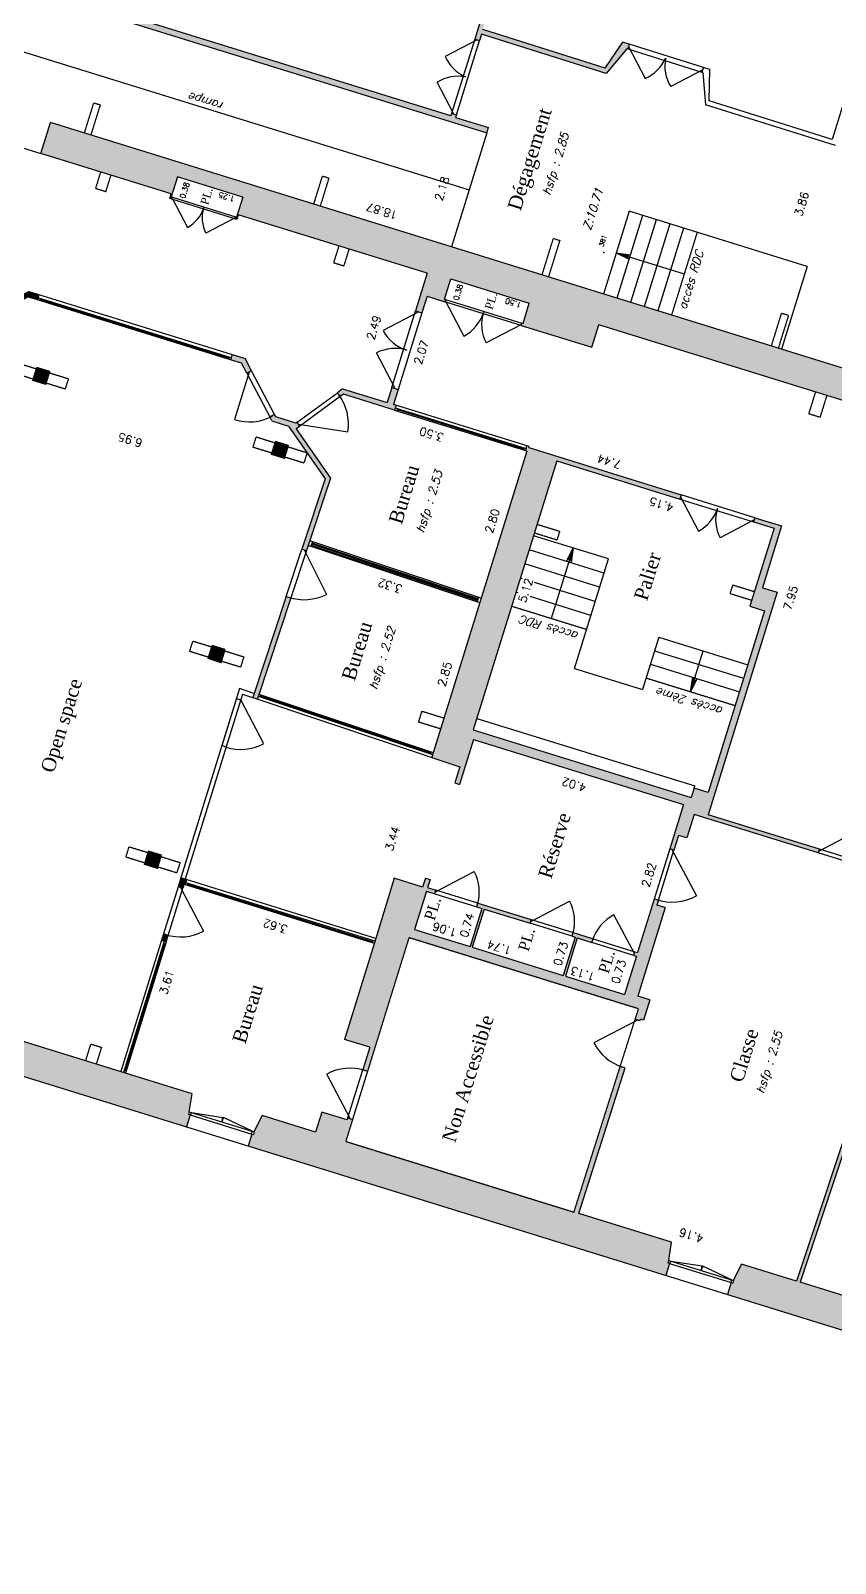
# Model space of a CAD drawing. Header units: metres. Extents: x -1642643 to 2228512, y -1236052 to 2422133.
# Drawn here: x 528247 to 542925, y -54470 to -26502 of the extents above; entities that cross this region are included whole.
import ezdxf
from ezdxf.enums import TextEntityAlignment as Align

# ---------------------------------------------------------------- set-up
doc = ezdxf.new("R2010")
doc.units = ezdxf.units.M
doc.header["$PDSIZE"] = 0.01
doc.linetypes.add('TIRET-COURT', pattern=[0.25, 0.15, -0.1])
for name, color, linetype in [('ALTIMETRIE', 10, 'Continuous'), ('APPLAT-GRIS', 253, 'Continuous'), ('BATI-SYMBOLE', 7, 'Continuous'), ('COTATION-PLANI', 4, 'Continuous'), ('ESCALIER', 100, 'Continuous'), ('FENETRE', 32, 'Continuous'), ('FENETRE-OUVRANT', 213, 'Continuous'), ('HAUTEUR_1.80', 100, 'TIRET-COURT'), ('MUR', 130, 'Continuous'), ('PORTE', 213, 'Continuous'), ('TEXTES-PIECES', 23, 'Continuous'), ('Z-COD', 5, 'Continuous'), ('Z-MAT', 8, 'Continuous')]:
    doc.layers.add(name, color=color, linetype=linetype)
doc.layers.add('cloison', color=5, linetype='Continuous', lineweight=20)
doc.layers.add('Seuils', color=7, linetype='Continuous', plot=False)
doc.styles.add('Alt', font='simplex.shx', dxfattribs={"oblique": 14.4, "height": 0.075})
doc.styles.add('Simplex 1.5', font='simplex.shx', dxfattribs={"height": 0.075})
doc.styles.add('Times 3.0', font='times.ttf', dxfattribs={"height": 0.15})

# ---------------------------------------------------------------- blocks, each defined once
blk = doc.blocks.new('ZPOINT')
at = {"color": 0}
blk.add_point((0, 0), dxfattribs=at)
at = {"layer": 'ALTIMETRIE', "style": 'Alt', "oblique": 14.4}
blk.add_attdef('ALT', text='', height=0.075, dxfattribs=at).set_placement((0.05, -0.075), align=Align.TOP_LEFT)
at = {"layer": 'Z-COD', "style": 'Simplex 1.5'}
blk.add_attdef('COD', text='', height=0.075, dxfattribs=at).set_placement((-0.05, -0.025), align=Align.MIDDLE_RIGHT)
at = {"layer": 'Z-MAT', "style": 'Simplex 1.5'}
blk.add_attdef('MAT', (0.05, 0.025), '', height=0.075, dxfattribs=at)
blk = doc.blocks.new('CLOISON A 2EME')
at = {"layer": 'BATI-SYMBOLE'}
for p, q in [((3.536, 0), (0, 0)), ((3.424, -0.08), (3.424, 0)), ((3.536, -0.08), (0, -0.08)), ((2.524, -0.08), (2.528, 0)), ((3.536, -0.08), (3.532, -0.274))]:
    blk.add_line(p, q, dxfattribs=at)
at = {"layer": 'PORTE'}
blk.add_line((3.424, -0.08), (2.788, -0.716), dxfattribs=at)
blk.add_arc((3.424, -0.08), 0.9, 180, 225, dxfattribs=at)
at = {"layer": 'Seuils', "flags": 128}
blk.add_lwpolyline([(3.612, -0.276), (3.618, 0), (2.524, 0)], dxfattribs=at)

msp = doc.modelspace()

# ---------------------------------------------------------------- hatches: boundary and pattern name
at = {"layer": 'APPLAT-GRIS'}
for points in [[(529988.88354, -26222.07468), (525518.79018, -24836.19396), (525489.17735, -24931.70878), (525804.37624, -25029.43114), (525792.5311, -25067.63706), (525878.49444, -25094.28861), (525890.33957, -25056.08269), (536568.89593, -28366.79773), (536598.50877, -28271.28292), (535996.65345, -28085.08323), (536011.45987, -28037.32583), (535925.49653, -28010.67427), (535910.69012, -28058.43168), (530074.63878, -26249.3884), (533003.17054, -17054.85605), (532917.41531, -17027.54233)], [(539042.67601, -18057.66526), (539027.86959, -18105.42267), (538999.21412, -18096.54212), (536345.9988, -26654.3639), (536431.96213, -26681.01545), (536467.60952, -26566.03649), (538747.25497, -27283.89204), (539123.18619, -26831.25393), (539137.12076, -26835.64189), (539164.16432, -26749.76134), (539049.69113, -26713.70731), (538725.922, -27183.8565), (536493.96787, -26481.01885), (539099.9849, -18075.43296)], [(528606.90125, -28180.67748), (528432.18552, -28744.2149), (530824.83164, -29486.01643), (530922.554, -29170.81754), (532116.4892, -29540.97799), (532018.76684, -29856.17688), (535481.17889, -30929.64218), (535267.96648, -31617.34885), (535382.58425, -31652.88425), (535477.34533, -31347.23684), (535802.0957, -31447.92048), (535813.94084, -31409.71456), (535794.83787, -31403.79199), (535910.32793, -31031.28421), (537343.05016, -31475.47675), (537227.5601, -31847.98453), (537208.45714, -31842.06196), (537196.61201, -31880.26789), (538486.06201, -32280.04117), (538613.39721, -31869.32747), (543732.99131, -33456.57547), (543848.48137, -33084.06769), (543891.46304, -33097.39346), (543967.70865, -32851.4668), (543504.60769, -32707.88978), (543565.55865, -32517.39504), (543346.39522, -32449.44694), (543258.87393, -32723.2865)], [(530810.02523, -29533.77384), (530824.83164, -29486.01643), (530810.50442, -29481.57451), (530783.85287, -29567.53784), (530822.0588, -29579.38298), (530833.90393, -29541.17705)], [(531980.08171, -29896.53108), (531968.23658, -29934.73701), (532006.44251, -29946.58214), (532033.09406, -29860.61881), (532018.76684, -29856.17688), (532003.96042, -29903.93429)], [(528197.42552, -31257.41758), (528077.44039, -31325.19198), (528126.62231, -31412.26171), (528209.0323, -31365.71188), (528368.39379, -31415.11935), (528398.00663, -31319.60454)], [(532161.29035, -32486.35027), (531922.50332, -32412.31818), (531892.89048, -32507.83299), (532092.05442, -32569.58058), (532189.40002, -32754.8881), (532277.92818, -32708.38256)], [(528358.03992, -32647.31974), (528284.00783, -32886.10678), (528522.79487, -32960.13887), (528596.82696, -32721.35183)], [(534835.61907, -33011.86515), (534749.74185, -33288.85812), (533937.86592, -33037.14901), (533840.97043, -33107.93929), (533894.06314, -33180.61091), (533954.42731, -33136.50983), (534885.46548, -33425.16327), (534912.11703, -33339.19994), (534864.35963, -33324.39352), (534950.23685, -33047.40056)], [(532719.7308, -33549.40007), (532696.47803, -33505.13599), (532607.94987, -33551.64153), (532645.47034, -33623.06566), (532951.11775, -33717.82673), (533616.90496, -34679.92205), (533192.53709, -35961.4863), (533277.97078, -35989.78973), (533714.94798, -34670.16432), (533090.44251, -33767.72316), (533159.27233, -33717.43721), (533106.17962, -33644.76559), (533082.6871, -33661.92884)], [(537332.27078, -34110.46893), (537338.19335, -34091.36597), (537299.98742, -34079.52083), (537285.181, -34127.27824), (537273.33587, -34165.48417), (537297.44584, -34172.95908), (535564.75833, -39761.66153), (536076.7283, -39933.04225), (535984.90639, -40229.20952), (536070.86973, -40255.86107), (536325.54012, -39434.43366), (540155.68421, -40621.90838), (539904.95132, -41430.63559), (539981.36317, -41454.32585), (540064.27911, -41186.88437), (540217.10281, -41234.26491), (540350.36058, -40804.44824), (542614.0617, -41506.27245), (542634.79069, -41439.41208), (540605.10086, -40810.13932), (541863.64638, -36750.75966), (541596.2049, -36667.84372), (541945.63636, -35540.7689), (541458.5108, -35389.74344), (541434.82053, -35466.15529), (541807.32831, -35581.64535), (541366.09706, -37004.8161), (541633.53854, -37087.73204), (540605.97314, -40402.09613), (540348.08314, -40322.14148), (540294.78003, -40494.06814), (536321.36371, -39262.17418), (537843.46348, -34352.71267), (540088.06164, -35048.61431), (540111.75191, -34972.20245)], [(532906.35799, -36825.31587), (532296.24975, -38667.53611), (532381.60427, -38696.10833), (532991.79168, -36853.6193)], [(531558.61491, -37722.74285), (531484.58282, -37961.52989), (531723.36986, -38035.56198), (531797.40194, -37796.77494)], [(530394.83046, -41476.4751), (530320.79837, -41715.26214), (530559.58541, -41789.29422), (530633.6175, -41550.50719)], [(542284.48079, -49340.03281), (543470.56753, -45781.66747), (543669.79161, -45848.07354), (543777.30619, -45525.52027), (543578.08211, -45459.1142), (544681.95745, -42147.39034), (544853.88412, -42200.69345), (544874.61311, -42133.83308), (544798.20125, -42110.14281), (544895.92361, -41794.94392), (544580.72472, -41697.22156), (544483.00236, -42012.42045), (543494.42402, -41705.9276), (543473.69504, -41772.78797), (544615.08219, -42126.65674), (543511.67409, -45436.97885), (543454.75292, -45418.00568), (543347.23834, -45740.55896), (543404.1595, -45759.53212), (542217.60553, -49319.29921), (541214.69997, -49008.36443), (541069.2202, -49308.75691), (541054.41378, -49356.51431), (541025.75934, -49347.63046), (540957.64982, -49567.31454), (543488.80732, -50352.05931), (543556.91684, -50132.37523), (543528.26239, -50123.49138), (543543.06881, -50075.73397), (543593.03376, -49745.72866)], [(530987.10842, -41963.7192), (530936.7666, -42126.09438), (531022.72994, -42152.74593), (531046.42021, -42076.33408), (531065.52317, -42082.25665), (531092.17472, -41996.29332)], [(534879.83096, -41970.04503), (534540.25956, -43065.31669), (533968.73182, -44908.75262), (534431.97868, -45052.37488), (534304.64348, -45463.08858), (534390.60682, -45489.74014), (535145.73413, -43054.11235), (539335.14875, -44352.97312), (539274.79634, -44543.10715), (539360.57852, -44570.33616), (539369.6803, -44541.66193), (539426.98919, -44559.42964), (539542.47925, -44186.92186), (539322.79517, -44118.81233), (539823.2521, -42504.61195), (539670.42839, -42457.23142), (539697.07995, -42371.26808), (539620.66809, -42347.57781), (539317.64096, -43324.97765), (539269.88355, -43310.17123), (539249.15456, -43377.0316), (539296.91197, -43391.83802), (539080.73827, -44089.09617), (538001.42086, -43754.47113), (538217.59456, -43057.21298), (538485.03604, -43140.12892), (538505.76503, -43073.26855), (538142.80873, -42960.73977), (538122.07974, -43027.60014), (538179.38863, -43045.36784), (537963.21493, -43742.626), (536301.25714, -43227.36265), (536517.43085, -42530.1045), (537357.96122, -42790.69746), (537378.69021, -42723.83708), (536404.43909, -42421.78616), (536383.7101, -42488.64653), (536479.22492, -42518.25937), (536263.05122, -43215.51752), (535250.59418, -42901.62146), (535466.76788, -42204.36331), (535619.59158, -42251.74384), (535640.32057, -42184.88347), (535487.49686, -42137.50294), (535531.91612, -41994.23071), (535445.95278, -41967.57916), (535395.61096, -42129.95435)], [(530670.25108, -42985.72772), (530634.71568, -43100.3455), (530720.67901, -43126.99705), (530756.21442, -43012.37927)], [(527513.1146, -44760.40775), (527367.63483, -45060.80023), (527352.82841, -45108.55763), (527324.17397, -45099.67378), (527256.06445, -45319.35786), (531086.20854, -46506.83257), (531154.31806, -46287.1485), (531125.66362, -46278.26465), (531140.47004, -46230.50724), (531190.43499, -45900.50193)], [(532470.33351, -46297.31393), (532324.85375, -46597.7064), (532310.04733, -46645.46381), (532281.39289, -46636.57996), (532213.28336, -46856.26404), (539830.575, -49217.88308), (539898.68452, -48998.199), (539870.03007, -48989.31515), (539884.83649, -48941.55774), (539934.80144, -48611.55243), (538244.18921, -48087.40524), (539088.28844, -45428.15789), (539002.50627, -45400.92888), (538158.22393, -48060.75308), (533993.79482, -46769.63866), (534118.16873, -46368.47644), (534032.20539, -46341.82489), (534020.36026, -46380.03081), (533557.11341, -46236.40856), (533444.58463, -46599.36486)]]:
    msp.add_hatch(color=256, dxfattribs=at).paths.add_polyline_path(points)
msp.add_hatch(color=256, dxfattribs=at).paths.add_polyline_path([(532713.5155, -33997.66505), (532639.48341, -34236.45209), (532878.27045, -34310.48418), (532952.30254, -34071.69714)], flags=17)
at = {"layer": 'ESCALIER'}
h = msp.add_hatch(color=256, dxfattribs=at)
h.paths.add_polyline_path([(538927.20716, -30553.2259), (539139.2895, -30621.31741), (539137.81732, -30618.52221), (539190.37094, -30590.84338)])
h.paths.add_polyline_path([(538927.20716, -30553.2259), (539165.49616, -30671.07582), (539139.2895, -30621.31741)])
h = msp.add_hatch(color=256, dxfattribs=at)
h.paths.add_polyline_path([(538141.13678, -35942.15144), (538073.04527, -36154.23377), (538075.84048, -36152.7616), (538103.51931, -36205.31522)])
h.paths.add_polyline_path([(538141.13678, -35942.15144), (538023.28686, -36180.44043), (538073.04527, -36154.23377)])
h = msp.add_hatch(color=256, dxfattribs=at)
h.paths.add_polyline_path([(540285.67028, -38564.84109), (540353.76179, -38352.75875), (540350.96659, -38354.23093), (540323.28776, -38301.67731)])
h.paths.add_polyline_path([(540285.67028, -38564.84109), (540403.5202, -38326.55209), (540353.76179, -38352.75875)])

# ---------------------------------------------------------------- linework, layer by layer
for p, q in [((539161.14856, -29798.65886), (538693.26575, -31307.79295)), ((539409.48708, -29875.65224), (538941.60427, -31384.78632)), ((542408.65228, -30805.49528), (539161.14856, -29798.65886)), ((539657.8256, -29952.64561), (539189.94279, -31461.77969)), ((539906.16412, -30029.63898), (539438.28131, -31538.77307)), ((540154.50264, -30106.63236), (539686.61983, -31615.76644)), ((538927.20716, -30553.2259), (540168.89976, -30938.19277)), ((538927.20716, -30553.2259), (539190.37094, -30590.84338)), ((538927.20716, -30553.2259), (539165.49616, -30671.07582)), ((539165.49616, -30671.07582), (538927.20716, -30553.2259)), ((542408.65228, -30805.49528), (541940.76948, -32314.62936)), ((538785.86178, -36142.03808), (537419.99992, -35718.57452)), ((538705.90713, -36399.92808), (537340.04527, -35976.46453)), ((538141.13678, -35942.15143), (537741.3635, -37231.60144)), ((538141.13678, -35942.15144), (538023.28686, -36180.44043)), ((538023.28686, -36180.44043), (538141.13678, -35942.15144)), ((538141.13678, -35942.15144), (538103.51931, -36205.31522)), ((538625.95247, -36657.81808), (537260.09061, -36234.35453)), ((538166.95351, -38138.29772), (538785.86178, -36142.03808)), ((537221.27209, -36504.99813), (537180.13595, -36492.24453)), ((538545.99781, -36915.70808), (537436.18042, -36571.62701)), ((537141.31743, -36762.88813), (537100.1813, -36750.13453)), ((538466.04316, -37173.59808), (537356.22577, -36829.51701)), ((539704.77447, -37568.11643), (539408.64611, -38523.26458)), ((539704.77447, -37568.11643), (541328.52633, -38071.53464)), ((539627.7811, -37816.45495), (541251.53296, -38319.87316)), ((540285.67028, -38564.84109), (540516.6504, -37819.82553)), ((538166.95351, -38138.29772), (539408.64611, -38523.26458)), ((539550.78773, -38064.79347), (541174.53959, -38568.21168)), ((540285.67028, -38564.84109), (540323.28776, -38301.67731)), ((540285.67028, -38564.84109), (540403.5202, -38326.55209)), ((540403.5202, -38326.55209), (540285.67028, -38564.84109)), ((536386.51195, -39052.04158), (540359.92827, -40283.93555))]:
    msp.add_line(p, q, dxfattribs=at)
at = {"layer": 'ESCALIER', "linetype": 'TIRET-COURT'}
for p, q in [((540402.84116, -30183.62573), (539934.95835, -31692.75981)), ((538386.0885, -37431.48808), (537020.22664, -37008.02453)), ((539473.79435, -38313.13199), (541097.54621, -38816.5502))]:
    msp.add_line(p, q, dxfattribs=at)
at = {"layer": 'ESCALIER', "flags": 128}
msp.add_lwpolyline([(527161.83848, -28350.36418), (527511.26994, -27223.28936, -0.4142135624), (528136.90819, -26893.77946), (536246.11602, -29407.90922)], format="xyb", dxfattribs=at)
for points in [[(525891.49143, -27956.51346), (528432.18552, -28744.2149)], [(536568.89593, -28366.79773), (535923.33611, -30449.02071)], [(540348.08314, -40322.14148), (540359.92827, -40283.93555)]]:
    msp.add_lwpolyline(points, dxfattribs=at)
at = {"layer": 'FENETRE'}
for p, q in [((531892.89048, -32507.83299), (528368.39379, -31415.11935)), ((531904.73561, -32469.62707), (528380.23893, -31376.91343)), ((531860.60712, -32476.8849), (528412.52229, -31407.86152)), ((533384.86216, -35826.13022), (533356.5586, -35911.56429)), ((532397.32668, -38648.63376), (535579.6824, -39713.52463)), ((532409.90209, -38610.66174), (535591.53047, -39675.30923)), ((532441.5176, -38642.33106), (535547.25128, -39681.58239)), ((535553.59785, -39662.61608), (535540.9047, -39700.54871)), ((531065.52317, -42082.25665), (534513.608, -43151.28002)), ((531077.3683, -42044.05072), (534525.45314, -43113.0741)), ((531109.65166, -42074.99882), (534481.32465, -43120.33192)), ((530682.47309, -43115.15192), (529939.19091, -45512.57378)), ((530689.73091, -43159.28041), (529970.139, -45480.29042)), ((530720.67901, -43126.99705), (529977.39683, -45524.41892)), ((534487.24721, -43101.22896), (534475.40208, -43139.43489)), ((529989.24197, -45486.21299), (529951.03604, -45474.36786))]:
    msp.add_line(p, q, dxfattribs=at)
at = {"layer": 'FENETRE', "flags": 128}
for points in [[(528418.44485, -31388.75856), (528406.59972, -31426.96449)], [(531866.52969, -32457.78193), (531854.68455, -32495.98786)], [(534885.46548, -33425.16327), (537273.33587, -34165.48417)], [(534897.31062, -33386.95735), (537285.181, -34127.27824)], [(534935.51654, -33398.80248), (534923.67141, -33437.00841)], [(534929.59398, -33417.90545), (537241.05251, -34134.53607)], [(537246.97507, -34115.43311), (537235.12994, -34153.63904)], [(537285.181, -34127.27824), (537273.33587, -34165.48417)], [(533364.36381, -35887.81357), (536397.28301, -36902.69948)], [(533370.71038, -35868.84726), (536403.62959, -36883.73316)], [(533377.05696, -35849.88094), (536409.97616, -36864.76685)], [(536417.90938, -36841.05896), (536389.3498, -36926.40737)], [(532447.86418, -38623.36474), (532435.17103, -38661.29737)], [(531115.57423, -42055.89586), (531103.7291, -42094.10178)], [(530670.62795, -43153.35784), (530708.83388, -43165.20298)], [(531140.47004, -46230.50724), (532324.85375, -46597.7064)], [(531154.31806, -46287.1485), (532281.39289, -46636.57996)], [(531178.67596, -46242.35238), (531163.86955, -46290.10978)], [(532286.64782, -46585.86127), (532271.8414, -46633.61868)], [(539884.83649, -48941.55774), (541069.2202, -49308.75691)], [(539898.68452, -48998.199), (541025.75934, -49347.63046)], [(539923.04242, -48953.40288), (539908.236, -49001.16028)], [(541031.01427, -49296.91177), (541016.20786, -49344.66918)]]:
    msp.add_lwpolyline(points, dxfattribs=at)
at = {"layer": 'FENETRE-OUVRANT'}
for points in [[(531178.67596, -46242.35237), (531751.68084, -46332.16003)], [(532286.64782, -46585.86127), (531763.33528, -46335.77331)], [(539923.04242, -48953.40288), (540496.04729, -49043.21054)], [(541031.01427, -49296.91177), (540507.70174, -49046.82381)]]:
    msp.add_lwpolyline(points, dxfattribs=at)
for centre, start, end in [((531178.67596, -46242.35237), 342.774789028, 351.09243721), ((532286.64782, -46585.86127), 154.45714082, 162.774788998), ((539923.04242, -48953.40288), 342.774789028, 351.09243721), ((541031.01427, -49296.91177), 154.45714082, 162.774788998)]:
    msp.add_arc(centre, 580, start, end, dxfattribs=at)
at = {"layer": 'HAUTEUR_1.80', "flags": 128}
for points in [[(529227.74755, -28373.16092), (529399.502, -27819.17499), (529514.11978, -27854.71039), (529342.36533, -28408.69632)], [(529521.05441, -29081.80122), (529429.25462, -29377.89715), (529620.28425, -29437.12282), (529712.08405, -29141.0269)], [(533411.29646, -29670.20313), (533571.20578, -29154.42312), (533685.82356, -29189.95853), (533525.91424, -29705.73853)], [(533866.97851, -30429.18525), (533772.21744, -30734.83266), (533963.24707, -30794.05833), (534058.00814, -30488.41092)], [(537575.74241, -30961.32277), (537783.03226, -30292.71906), (537897.65004, -30328.25446), (537690.36019, -30996.85817)], [(541759.29133, -32258.36498), (541945.85219, -31656.62164), (542070.02145, -31695.11833), (541883.46059, -32296.86166)], [(528291.41104, -32862.22807), (527947.55771, -32755.62187), (528006.78338, -32564.59224), (528350.63671, -32671.19844)], [(528589.42375, -32745.23053), (528933.27709, -32851.83674), (528874.05142, -33042.86637), (528530.19808, -32936.26016)], [(542768.29168, -33157.48582), (542643.91776, -33558.64805), (542443.33665, -33496.46109), (542567.71056, -33095.29887)], [(532646.88662, -34212.57339), (532303.03329, -34105.96718), (532362.25896, -33914.93755), (532706.11229, -34021.54376)], [(532944.89933, -34095.57585), (533285.63045, -34201.21406)], [(533287.99391, -34204.62938), (533229.527, -34393.21169), (532885.67366, -34286.60548)], [(537485.14816, -35508.44193), (537895.86187, -35635.77713), (537845.52005, -35798.15231), (537434.80634, -35670.81712)], [(541398.67118, -36899.7498), (541007.06044, -36778.33718), (541057.40226, -36615.96199), (541449.013, -36737.37462)], [(531491.98603, -37937.65119), (531148.13269, -37831.04498), (531207.35836, -37640.01535), (531551.2117, -37746.62156)], [(531789.99874, -37820.65365), (532133.85207, -37927.25986), (532074.6264, -38118.28949), (531730.77306, -38011.68328)], [(535724.99765, -39244.81711), (535323.83542, -39120.4432), (535386.02238, -38919.86208), (535787.1846, -39044.23599)], [(530328.20158, -41691.38343), (529984.34824, -41584.77722), (530043.57391, -41393.74759), (530387.42725, -41500.3538)], [(530626.21429, -41574.38589), (530970.06762, -41680.9921), (530910.84195, -41872.02173), (530566.98862, -41765.41552)], [(529251.48424, -45299.36136), (529346.24531, -44993.71396), (529537.27494, -45052.93963), (529442.51387, -45358.58704)]]:
    msp.add_lwpolyline(points, dxfattribs=at)
at = {"layer": 'MUR'}
for p, q in [((538999.21412, -18096.54212), (536345.9988, -26654.3639)), ((545832.76629, -18916.94739), (542865.59205, -28487.42896)), ((525890.33957, -25056.08269), (536568.89593, -28366.79773)), ((535910.69011, -28058.43168), (530074.63878, -26249.3884)), ((538747.25497, -27283.89204), (536467.60952, -26566.03649)), ((538725.922, -27183.8565), (536493.96787, -26481.01885)), ((539164.16432, -26749.76134), (539049.69113, -26713.70731)), ((540633.03274, -27212.39032), (540518.57546, -27176.34131)), ((542925.01527, -28599.45995), (540559.58882, -27854.59215)), ((542865.59205, -28487.42896), (540624.09965, -27781.58773)), ((543258.87393, -32723.2865), (528606.90125, -28180.67748)), ((535996.65345, -28085.08323), (536598.50876, -28271.28292)), ((536568.89593, -28366.79773), (536598.50876, -28271.28292)), ((530810.50442, -29481.57451), (528432.18552, -28744.2149)), ((532116.48919, -29540.97799), (530922.554, -29170.81754)), ((530783.85287, -29567.53784), (530810.50442, -29481.57451)), ((530822.0588, -29579.38298), (530783.85287, -29567.53784)), ((530822.0588, -29579.38298), (530833.90393, -29541.17705)), ((531980.08171, -29896.53108), (531968.23658, -29934.73701)), ((532033.09406, -29860.61881), (532006.44251, -29946.58214)), ((535481.17889, -30929.64218), (532033.09406, -29860.61881)), ((532006.44251, -29946.58214), (531968.23658, -29934.73701)), ((535794.83787, -31403.79199), (535910.32793, -31031.28421)), ((535910.32793, -31031.28421), (537343.05016, -31475.47675)), ((535477.34533, -31347.23684), (535802.0957, -31447.92049)), ((535813.94084, -31409.71456), (535802.0957, -31447.92049)), ((537227.5601, -31847.98453), (537343.05016, -31475.47675)), ((537196.61201, -31880.26789), (538486.06201, -32280.04117)), ((538486.06201, -32280.04117), (538613.39721, -31869.32747)), ((543732.99131, -33456.57547), (538613.39721, -31869.32747)), ((528284.00783, -32886.10678), (528358.03992, -32647.31974)), ((528596.82696, -32721.35183), (528358.03992, -32647.31974)), ((528522.79487, -32960.13887), (528596.82696, -32721.35183)), ((532189.40002, -32754.8881), (532092.05442, -32569.58058)), ((528522.79487, -32960.13887), (528284.00783, -32886.10678)), ((533954.42731, -33136.50983), (533894.06314, -33180.61091)), ((532645.47034, -33623.06566), (532607.94987, -33551.64153)), ((533159.27233, -33717.43721), (533090.44251, -33767.72316)), ((533090.44251, -33767.72316), (533714.94798, -34670.16432)), ((532639.48341, -34236.45209), (532713.5155, -33997.66505)), ((532952.30254, -34071.69714), (532713.5155, -33997.66505)), ((532878.27045, -34310.48418), (532952.30254, -34071.69714)), ((537332.27078, -34110.46893), (540111.75191, -34972.20245)), ((532878.27045, -34310.48418), (532639.48341, -34236.45209)), ((537297.44584, -34172.95908), (535564.75833, -39761.66153)), ((537843.46348, -34352.71267), (536321.36371, -39262.17418)), ((537843.46348, -34352.71267), (540088.06164, -35048.61431)), ((533714.94798, -34670.16432), (533277.97078, -35989.78973)), ((541458.5108, -35389.74344), (541945.63636, -35540.7689)), ((541807.32831, -35581.64535), (541366.09706, -37004.8161)), ((541945.63636, -35540.7689), (541596.2049, -36667.84372)), ((532906.35799, -36825.31587), (532296.24975, -38667.53611)), ((532991.79168, -36853.6193), (532381.60427, -38696.10833)), ((541863.64638, -36750.75966), (540605.10086, -40810.13932)), ((541596.2049, -36667.84372), (541863.64638, -36750.75966)), ((541633.53854, -37087.73204), (540605.97314, -40402.09613)), ((541366.09706, -37004.8161), (541633.53854, -37087.73204)), ((531484.58282, -37961.52989), (531558.61491, -37722.74285)), ((531797.40194, -37796.77494), (531558.61491, -37722.74285)), ((531723.36986, -38035.56198), (531484.58282, -37961.52989)), ((531723.36986, -38035.56198), (531797.40194, -37796.77494)), ((532296.24975, -38667.53611), (536076.7283, -39933.04225)), ((556772.26003, -54470.38067), (507018.44982, -39045.01019)), ((536325.54012, -39434.43366), (536070.86973, -40255.86107)), ((536321.36371, -39262.17418), (540294.78003, -40494.06815)), ((536325.54012, -39434.43366), (540155.68421, -40621.90838)), ((536076.7283, -39933.04225), (535984.90639, -40229.20952)), ((535984.90639, -40229.20952), (536070.86973, -40255.86107)), ((540348.08314, -40322.14148), (540294.78003, -40494.06815)), ((540605.97314, -40402.09613), (540348.08314, -40322.14148)), ((540155.68421, -40621.90838), (539904.95132, -41430.63559)), ((540350.36058, -40804.44824), (540217.10281, -41234.26491)), ((542614.0617, -41506.27245), (540350.36058, -40804.44824)), ((542634.79068, -41439.41208), (540605.10086, -40810.13932)), ((540064.27911, -41186.88437), (539981.36317, -41454.32585)), ((540217.10281, -41234.26491), (540064.27911, -41186.88437)), ((530320.79837, -41715.26214), (530394.83046, -41476.4751)), ((530633.6175, -41550.50719), (530394.83046, -41476.4751)), ((530559.58541, -41789.29422), (530633.6175, -41550.50719)), ((530559.58541, -41789.29422), (530320.79837, -41715.26214)), ((530987.10842, -41963.7192), (530936.7666, -42126.09438)), ((534540.25956, -43065.31669), (530987.10842, -41963.7192)), ((531046.42021, -42076.33408), (531022.72994, -42152.74593)), ((534879.83096, -41970.04503), (534540.25956, -43065.31669)), ((535445.95278, -41967.57916), (535531.91612, -41994.23071)), ((535466.76788, -42204.36331), (535619.59158, -42251.74384)), ((535531.91612, -41994.23071), (535487.49686, -42137.50294)), ((535487.49686, -42137.50294), (535640.32057, -42184.88347)), ((536383.7101, -42488.64653), (536479.22492, -42518.25937)), ((536404.43909, -42421.78616), (537378.69021, -42723.83708)), ((539620.66809, -42347.57781), (539317.64096, -43324.97765)), ((539697.07995, -42371.26808), (539670.42839, -42457.23142)), ((539823.2521, -42504.61195), (539670.42839, -42457.23142)), ((536517.43085, -42530.1045), (537357.96122, -42790.69746)), ((530670.25108, -42985.72772), (529891.4335, -45497.76736)), ((534540.25956, -43065.31669), (533968.73182, -44908.75262)), ((535250.59418, -42901.62146), (536263.05122, -43215.51752)), ((538122.07974, -43027.60014), (538179.38863, -43045.36784)), ((538142.80873, -42960.73977), (538505.76503, -43073.26855)), ((538217.59456, -43057.21298), (538485.03604, -43140.12892)), ((536301.25714, -43227.36265), (537963.21493, -43742.626)), ((539269.88355, -43310.17123), (539317.64096, -43324.97765)), ((539249.15456, -43377.0316), (539296.91197, -43391.83802)), ((538001.42086, -43754.47113), (539080.73827, -44089.09617)), ((539542.47925, -44186.92186), (539322.79517, -44118.81233)), ((531190.43499, -45900.50193), (527513.1146, -44760.40775)), ((534431.97868, -45052.37488), (533968.73182, -44908.75262)), ((534431.97868, -45052.37488), (534304.64348, -45463.08858)), ((533444.58463, -46599.36486), (532470.33351, -46297.31393)), ((533557.11341, -46236.40856), (533444.58463, -46599.36486)), ((534020.36026, -46380.03081), (533557.11341, -46236.40856)), ((534032.20539, -46341.82489), (534020.36026, -46380.03081)), ((539934.80144, -48611.55243), (538244.18921, -48087.40524)), ((542217.60553, -49319.29921), (541214.69997, -49008.36443)), ((543593.03376, -49745.72866), (542284.48079, -49340.03281))]:
    msp.add_line(p, q, dxfattribs=at)
at = {"layer": 'MUR', "flags": 128}
for points in [[(536467.60952, -26566.03649), (536431.96213, -26681.01545)], [(536345.9988, -26654.3639), (536431.96213, -26681.01545)], [(538725.922, -27183.8565), (539049.69113, -26713.70731)], [(539123.18619, -26831.25393), (538747.25497, -27283.89204)], [(539137.12076, -26835.64189), (539123.18619, -26831.25393)], [(539164.14155, -26749.83364), (539137.12076, -26835.64189)], [(540518.57546, -27176.34131), (540491.55467, -27262.14956)], [(540506.2349, -27266.77232), (540491.55467, -27262.14956)], [(540506.2349, -27266.77232), (540559.58882, -27854.59215)], [(540624.09965, -27781.58773), (540633.03274, -27212.39032)], [(528432.18552, -28744.2149), (528606.90125, -28180.67748)], [(535925.49653, -28010.67427), (535910.69011, -28058.43168)], [(535925.49653, -28010.67427), (536011.45987, -28037.32583)], [(536011.45987, -28037.32583), (535996.65345, -28085.08323)], [(530922.554, -29170.81754), (530810.02523, -29533.77384), (530833.90393, -29541.17705)], [(532116.48919, -29540.97799), (532003.96042, -29903.93429), (531980.08171, -29896.53108)], [(535481.17889, -30929.64218), (535267.96648, -31617.34885)], [(528197.42552, -31257.41758), (532161.29035, -32486.35027)], [(528398.00663, -31319.60454), (528368.39379, -31415.11935)], [(528368.39379, -31415.11935), (528209.0323, -31365.71188)], [(535477.34533, -31347.23684), (535382.58425, -31652.88425)], [(535813.94084, -31409.71456), (535794.83787, -31403.79199)], [(535267.96648, -31617.34885), (535382.58425, -31652.88425)], [(537196.61201, -31880.26789), (537208.45714, -31842.06196)], [(537227.5601, -31847.98453), (537208.45714, -31842.06196)], [(531922.50331, -32412.31818), (531892.89048, -32507.83299)], [(532092.05442, -32569.58058), (531892.89048, -32507.83299)], [(532277.92818, -32708.38256), (532161.29035, -32486.35027)], [(532277.92818, -32708.38256), (532189.40002, -32754.8881)], [(533937.86592, -33037.14901), (533840.97043, -33107.93929)], [(533894.06314, -33180.61091), (533840.97043, -33107.93929)], [(533937.86592, -33037.14901), (534749.74185, -33288.85812)], [(534885.46548, -33425.16327), (533954.42731, -33136.50983)], [(534835.61907, -33011.86515), (534749.74185, -33288.85812)], [(534835.61907, -33011.86515), (534950.23685, -33047.40056)], [(534950.23685, -33047.40056), (534864.35963, -33324.39352)], [(532696.47803, -33505.13599), (532607.94987, -33551.64153)], [(532719.7308, -33549.40007), (532696.47803, -33505.13599)], [(533082.6871, -33661.92884), (532719.7308, -33549.40007)], [(537338.19335, -34091.36597), (534864.35963, -33324.39352)], [(534912.11703, -33339.19995), (534864.35963, -33324.39352)], [(534912.11703, -33339.19994), (534885.46548, -33425.16327)], [(532645.47034, -33623.06566), (532951.11775, -33717.82673)], [(532951.11775, -33717.82673), (533616.90496, -34679.92205)], [(533106.17962, -33644.76559), (533082.6871, -33661.92884)], [(533159.27233, -33717.43721), (533106.17962, -33644.76559)], [(537285.181, -34127.27824), (537299.98742, -34079.52083)], [(537332.27078, -34110.46893), (537338.19335, -34091.36597)], [(537297.44584, -34172.95908), (537273.33587, -34165.48417)], [(533616.90496, -34679.92205), (533192.53709, -35961.4863)], [(540111.75191, -34972.20245), (540088.06164, -35048.61431)], [(541458.5108, -35389.74344), (541434.82053, -35466.15529)], [(541434.82053, -35466.15529), (541807.32831, -35581.64535)], [(533192.53709, -35961.4863), (533277.97078, -35989.78973)], [(536438.66699, -36942.91006), (533309.14261, -35895.69779)], [(536465.32516, -36856.92539), (533337.44617, -35810.26371)], [(532906.35799, -36825.31587), (532991.79168, -36853.6193)], [(539981.36317, -41454.32585), (539904.95132, -41430.63559)], [(542634.79068, -41439.41208), (542614.0617, -41506.27245)], [(531022.72994, -42152.74593), (530936.7666, -42126.09438)], [(531046.42021, -42076.33408), (531065.52317, -42082.25665)], [(531092.17472, -41996.29332), (531065.52317, -42082.25665)], [(535395.61096, -42129.95435), (534879.83096, -41970.04503)], [(535466.76788, -42204.36331), (535250.59418, -42901.62146)], [(535445.95278, -41967.57916), (535395.61096, -42129.95435)], [(535619.59158, -42251.74384), (535640.32057, -42184.88347)], [(536383.7101, -42488.64653), (536404.43909, -42421.78616)], [(539823.2521, -42504.61195), (539322.79517, -44118.81233)], [(539697.07995, -42371.26808), (539620.66809, -42347.57781)], [(536479.22492, -42518.25937), (536263.05122, -43215.51752)], [(536517.43085, -42530.1045), (536301.25714, -43227.36265)], [(537357.96122, -42790.69746), (537378.6902, -42723.83709)], [(530756.21442, -43012.37927), (530670.25108, -42985.72772)], [(530720.67901, -43126.99705), (530756.21442, -43012.37927)], [(538179.38863, -43045.36784), (537963.21493, -43742.626)], [(538217.59456, -43057.21298), (538001.42086, -43754.47113)], [(538122.07974, -43027.60014), (538142.80873, -42960.73977)], [(530634.71568, -43100.3455), (530720.67901, -43126.99705)], [(538485.03604, -43140.12892), (538505.76503, -43073.26855)], [(539249.15456, -43377.0316), (539269.88355, -43310.17123)], [(539296.91197, -43391.83802), (539080.73827, -44089.09617)], [(539542.47925, -44186.92186), (539426.98919, -44559.42964)], [(539360.57852, -44570.33616), (539274.79635, -44543.10715)], [(539360.57852, -44570.33616), (539369.6803, -44541.66193)], [(539426.98919, -44559.42964), (539369.6803, -44541.66193)], [(534304.64348, -45463.08858), (534390.60682, -45489.74014)], [(538244.18921, -48087.40524), (539088.28844, -45428.15789)], [(539088.28844, -45428.15789), (539002.50627, -45400.92888)], [(543404.1595, -45759.53212), (542217.60553, -49319.29921)], [(543470.56753, -45781.66747), (542284.48079, -49340.03281)], [(531140.47004, -46230.50724), (531190.43499, -45900.50193)], [(531154.31806, -46287.1485), (531086.20854, -46506.83258)], [(531140.47004, -46230.50724), (531125.66362, -46278.26465)], [(531154.31806, -46287.1485), (531125.66362, -46278.26465)], [(532324.85375, -46597.7064), (532470.33351, -46297.31393)], [(534032.20539, -46341.82489), (534118.16873, -46368.47644)], [(532281.39289, -46636.57996), (532213.28336, -46856.26404)], [(532281.39289, -46636.57996), (532310.04733, -46645.46381)], [(532324.85375, -46597.7064), (532310.04733, -46645.46381)], [(539884.83649, -48941.55774), (539934.80144, -48611.55243)], [(539884.83649, -48941.55774), (539870.03007, -48989.31515)], [(539898.68452, -48998.199), (539830.57499, -49217.88308)], [(539898.68452, -48998.199), (539870.03007, -48989.31515)], [(541069.2202, -49308.75691), (541214.69997, -49008.36443)], [(541025.75934, -49347.63046), (540957.64982, -49567.31454)], [(541025.75934, -49347.63046), (541054.41378, -49356.51431)], [(541069.2202, -49308.75691), (541054.41378, -49356.51431)]]:
    msp.add_lwpolyline(points, dxfattribs=at)
at = {"layer": 'MUR', "linetype": 'TIRET-COURT', "flags": 128}
msp.add_lwpolyline([(534118.16873, -46368.47644), (533993.79482, -46769.63866), (538158.22393, -48060.75308), (539335.14875, -44352.97312), (535145.73413, -43054.11235), (534390.60682, -45489.74014)], dxfattribs=at)
at = {"layer": 'PORTE'}
for p, q in [((536388.98047, -26667.68967), (535808.84266, -26973.23548)), ((539150.63116, -26792.73777), (539453.6035, -27374.22369)), ((540505.06507, -27219.24543), (539923.57914, -27522.21778)), ((535968.4782, -28024.00005), (535662.93239, -27443.86224)), ((530827.98136, -29560.28001), (531107.57978, -30091.15168)), ((531974.15915, -29915.63404), (531443.28748, -30195.23246)), ((535808.01827, -31428.81752), (536148.19635, -32074.71138)), ((535325.27537, -31635.11655), (534679.38151, -31975.29463)), ((537202.53457, -31861.16492), (536556.64072, -32201.343)), ((534892.92796, -33029.63286), (534552.74989, -32383.739)), ((532233.6641, -32731.63533), (531963.26234, -33600.53284)), ((533132.72598, -33681.1014), (534031.89505, -33821.08345)), ((540099.90677, -35010.40838), (540428.43491, -35634.18258)), ((541446.66567, -35427.94937), (540822.89146, -35756.47751)), ((533235.25394, -35975.63801), (533643.7145, -36788.81694)), ((542624.42619, -41472.84226), (543420.73369, -41053.44464)), ((539943.15724, -41442.48072), (540390.51471, -42291.87538)), ((535629.95607, -42218.31366), (536337.78496, -41845.51577)), ((530979.74827, -42139.42016), (531399.1459, -42935.72765)), ((537368.32571, -42757.26727), (538076.1546, -42384.46938)), ((539259.51906, -43343.60142), (538886.72116, -42635.77253)), ((539317.68743, -44556.72166), (538518.57771, -44970.75506)), ((534075.18706, -46355.15066), (533646.46949, -45541.14744))]:
    msp.add_line(p, q, dxfattribs=at)
for centre, radius, start, end in [((536465.39232, -26691.37994), 714.49283, 203.233757685, 246.346041324), ((539174.65976, -26716.43163), 714.49283, 292.979891361, 336.092174998), ((540529.09367, -27142.9393), 714.49283, 168.94967032, 212.061953963), ((536044.89005, -28047.69032), 714.49283, 79.203536645, 122.315820285), ((530827.98136, -29560.28001), 600, 297.774789089, 342.774789008), ((531974.15915, -29915.63404), 600, 162.774788999, 207.774788914), ((535808.01827, -31428.81752), 730, 297.774789108, 342.774789064), ((537202.53457, -31861.16492), 730, 162.774788955, 207.774788914), ((535325.27537, -31635.11655), 730, 207.774789106, 252.774789064), ((534892.92796, -33029.63286), 730, 72.774788924, 117.774788878), ((533132.72598, -33681.1014), 910, 351.151260778, 36.15126063), ((532233.6641, -32731.63533), 910, 252.71380717, 297.713807015), ((540099.90677, -35010.40838), 705, 297.774788945, 342.774788888), ((541446.66567, -35427.94936), 705, 162.774789112, 207.774789056), ((533235.25394, -35975.63801), 910, 251.670422809, 296.670422664), ((535629.95607, -42218.31366), 800, 342.774788886, 27.774788885), ((537368.32571, -42757.26727), 800, 342.774788886, 27.774788885), ((539943.15724, -41442.48072), 960, 252.774789013, 297.774788908), ((539259.51906, -43343.60142), 800, 117.774789108, 162.774789105), ((530979.74827, -42139.42016), 900, 252.77478898, 297.774788933), ((539317.68743, -44556.72166), 900, 207.389502403, 252.389502295), ((534075.18706, -46355.15066), 920, 72.774788874, 117.774788932)]:
    msp.add_arc(centre, radius, start, end, dxfattribs=at)
at = {"layer": 'Seuils'}
msp.add_line((535813.94084, -31409.71456), (537208.45714, -31842.06196), dxfattribs=at)
at = {"layer": 'Seuils', "flags": 128}
for points in [[(536345.9988, -26654.3639), (535925.49653, -28010.67427)], [(536011.45987, -28037.32583), (536431.96213, -26681.01545)], [(539137.12076, -26835.64189), (540491.55467, -27262.14956)], [(540518.57546, -27176.34131), (539164.16432, -26749.76134)], [(531968.23658, -29934.73701), (530822.0588, -29579.38298)], [(530833.90393, -29541.17705), (531980.08171, -29896.53108)], [(537196.61201, -31880.26789), (535802.0957, -31447.92049)], [(534835.61907, -33011.86515), (535267.96648, -31617.34885)], [(535382.58425, -31652.88425), (534950.23685, -33047.40056)], [(532696.47803, -33505.13599), (532277.92818, -32708.38256)], [(532189.40002, -32754.8881), (532607.94987, -33551.64153)], [(533106.17962, -33644.76559), (533840.97043, -33107.93929)], [(533894.06314, -33180.61091), (533159.27233, -33717.43721)], [(540088.06164, -35048.61431), (541434.82053, -35466.15529)], [(541458.5108, -35389.74344), (540111.75191, -34972.20245)], [(532906.35799, -36825.31587), (533192.53709, -35961.4863)], [(533277.97078, -35989.78973), (532991.79168, -36853.6193)], [(539904.95132, -41430.63559), (539620.66809, -42347.57781)], [(539697.07995, -42371.26808), (539981.36317, -41454.32585)], [(543473.69504, -41772.78797), (542614.0617, -41506.27245)], [(543494.42402, -41705.9276), (542634.79068, -41439.41208)], [(530936.7666, -42126.09438), (530670.25108, -42985.72772)], [(530756.21441, -43012.37927), (531022.72994, -42152.74593)], [(536404.43909, -42421.78616), (535640.32057, -42184.88347)], [(535619.59158, -42251.74384), (536383.7101, -42488.64653)], [(538122.07974, -43027.60014), (537357.96122, -42790.69746)], [(537378.69021, -42723.83708), (538142.80873, -42960.73977)], [(539249.15456, -43377.0316), (538485.03604, -43140.12892)], [(538505.76503, -43073.26855), (539269.88355, -43310.17123)], [(534032.20539, -46341.82489), (534304.64348, -45463.08858)], [(534390.60682, -45489.74014), (534118.16873, -46368.47644)]]:
    msp.add_lwpolyline(points, dxfattribs=at)

# ---------------------------------------------------------------- block references
at = {"layer": 'ALTIMETRIE'}
ref = msp.add_blockref('ZPOINT', (538704.71519, -30547.59344), dxfattribs=dict(at, xscale=1700.000000077693, yscale=1700.000000077693, zscale=1700.000000077693, rotation=71.9851192486213))
ref.add_attrib('MAT', '381', (538690.58614, -30453.61674), dxfattribs={"layer": 'Z-MAT', "height": 85, "rotation": 71.985119244, "style": 'Simplex 1.5'})
ref.add_attrib('ALT', 'Z:10.71', dxfattribs={"height": 153, "rotation": 72.781114672, "style": 'Alt', "oblique": 14.4}).set_placement((538314.16135, -30109.74955), align=Align.TOP_LEFT)
at = {"layer": 'cloison', "color": 1, "xscale": 999.9999999999994, "yscale": 999.9999999999994, "zscale": 999.9999999999994, "rotation": 72.77478899957202}
msp.add_blockref('CLOISON A 2EME', (530987.10842, -41963.7192), dxfattribs=at)

# ---------------------------------------------------------------- texts
at = {"layer": 'ALTIMETRIE', "style": 'Simplex 1.5', "oblique": 15.00003}
for s, p in [('hsfp : 2.85', (537822.73875, -28931.20185)), ('hsfp : 2.53', (535517.24353, -35094.01028)), ('hsfp : 2.52', (534659.22962, -37951.79717)), ('hsfp : 2.55', (541720.52768, -45329.34913))]:
    msp.add_text(s, height=153, rotation=72.774789002, dxfattribs=at).set_placement(p, align=Align.MIDDLE_CENTER)
at = {"layer": 'COTATION-PLANI', "style": 'Simplex 1.5'}
for s, height, rotation, p in [('0.38', 100, 72.77478898, (531008.0812, -29401.49069)), ('1.25', 100, 162.774810002, (531806.86437, -29584.054)), ('18.87', 150, 162.774788999, (534633.08765, -29866.70685)), ('0.38', 100, 72.77478898, (535995.85513, -31261.95736)), ('1.50', 100, 162.774810002, (537033.42534, -31518.55276)), ('7.44', 150, 162.774788999, (538778.44565, -34435.34765)), ('4.15', 150, 162.774788999, (539730.92059, -35220.02451)), ('7.95', 150, 72.774789002, (542037.77381, -36829.62301)), ('4.02', 150, 162.774788997, (538138.27911, -40334.001)), ('3.44', 150, 72.774789002, (534776.2105, -41222.89965)), ('3.62', 150, 162.774788997, (532686.74088, -42914.65547)), ('1.06', 150, 162.774788988, (535776.62215, -42977.41244)), ('0.74', 150, 72.774788991, (536136.72998, -42804.94561)), ('1.74', 150, 162.774788997, (536770.50163, -43304.06901)), ('3.61', 150, 72.774789002, (530655.18074, -43844.79575)), ('4.16', 150, 162.774788997, (540275.31662, -48560.08))]:
    msp.add_text(s, height=height, rotation=rotation, dxfattribs=at).set_placement(p, align=Align.TOP_CENTER)
for s, rotation, p in [('2.18', 72.774788997, (535821.08099, -29407.00062)), ('3.86', 72.774789002, (542381.63436, -29685.5547)), ('2.49', 72.774788997, (534578.29386, -31942.71029)), ('2.07', 72.774788997, (535443.66336, -32394.15008)), ('3.50', 162.774788972, (535581.51732, -33798.00668)), ('6.95', 162.774788997, (530084.56579, -33900.68703)), ('2.80', 72.774788997, (536738.11328, -35470.52298)), ('3.32', 161.498550192, (534826.3055, -36561.55127)), ('5.12', 72.774788997, (537345.47562, -36737.54015)), ('2.85', 72.774789002, (535871.82651, -38264.69039)), ('2.82', 72.774788991, (539593.39036, -41929.02376)), ('0.73', 72.774789008, (537987.18122, -43367.91669)), ('1.13', 162.774788997, (538339.9856, -43641.99919)), ('0.73', 72.774789008, (539045.5529, -43696.04784))]:
    msp.add_text(s, height=150, rotation=rotation, dxfattribs=at).set_placement(p, align=Align.CENTER)
at = {"layer": 'TEXTES-PIECES', "style": 'Simplex 1.5', "oblique": 15.00003}
for s, rotation, p in [('rampe', 162.759239999, (531447.33087, -27797.79566)), ('accès RDC', 72.75924, (540289.16433, -31051.85275)), ('accès RDC', 162.759239999, (537704.77462, -37400.11147)), ('accès 2ème', 162.759239999, (540269.9142, -38747.72751))]:
    msp.add_text(s, height=153, rotation=rotation, dxfattribs=at).set_placement(p, align=Align.MIDDLE_CENTER)
at = {"layer": 'TEXTES-PIECES', "style": 'Times 3.0', "width": 0.99}
for s, height, p in [('Dégagement ', 255, (537361.36113, -28799.9012)), ('PL.', 150, (531456.7162, -29520.43258)), ('PL.', 150, (536645.7562, -31431.44275)), ('Bureau', 255, (535055.86591, -34962.70963)), ('Palier', 255, (539498.58551, -36457.71337)), ('Bureau', 255, (534197.852, -37820.49651)), ('Open space', 255, (528805.95849, -39179.71628)), ('Réserve', 255, (537801.53595, -41369.70672)), ('PL.', 200, (535578.65182, -42522.49862)), ('PL.', 200, (537293.38406, -43084.6327)), ('PL.', 200, (538753.64684, -43489.73909)), ('Bureau', 255, (532203.43449, -44439.34375)), ('Non Accessible', 255, (536222.72464, -45622.27335)), ('Classe', 255, (541259.15006, -45198.04848))]:
    msp.add_text(s, height=height, rotation=72.768463323, dxfattribs=at).set_placement(p, align=Align.MIDDLE_CENTER)

doc.saveas('drawing.dxf')
